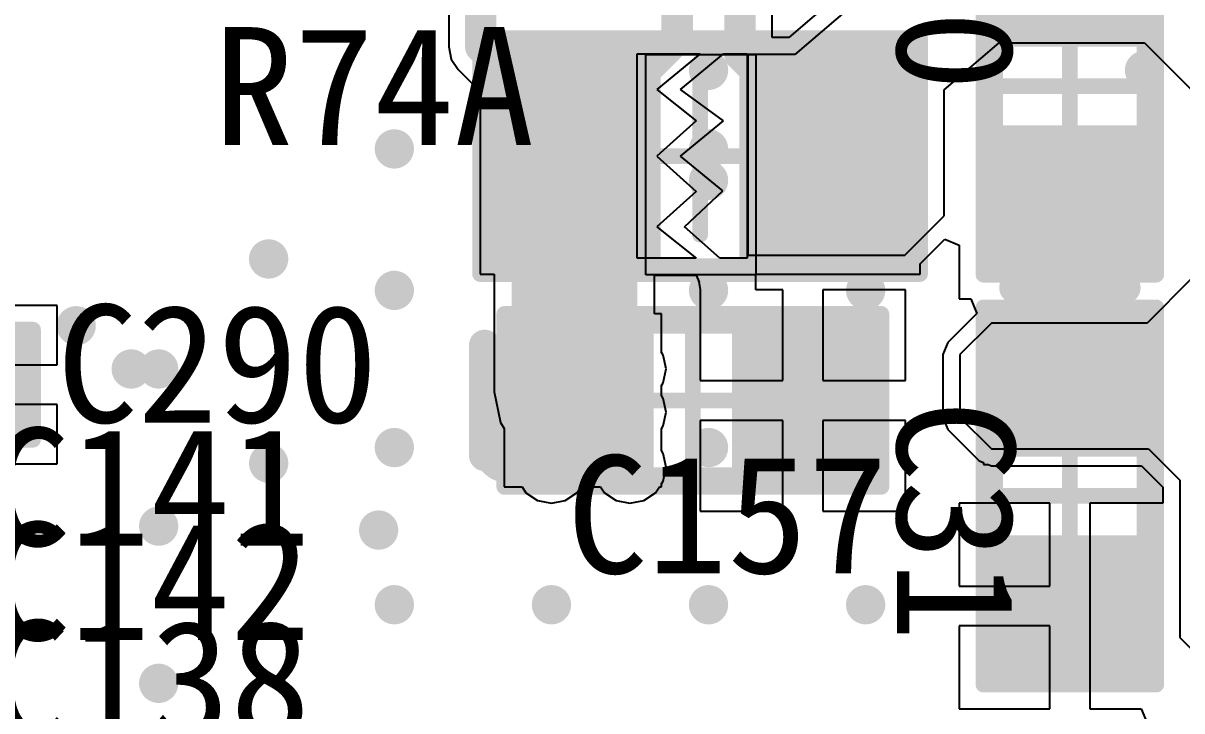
# Model space of a CAD drawing. Header units: millimetres. Extents: x 15 to 120, y 22 to 104.
# Drawn here: x 67.14 to 74.51, y 64.53 to 68.9 of the extents above; entities that cross this region are included whole.
import ezdxf

# ---------------------------------------------------------------- set-up
doc = ezdxf.new("R2010")
doc.units = ezdxf.units.MM
for name, color, linetype in [('BottomLayer', 5, 'Continuous'), ('Mechanical13', 56, 'Continuous'), ('Mechanical15', 56, 'Continuous'), ('MultiLayer', 9, 'Continuous'), ('TopLayer', 1, 'Continuous'), ('TopOverlay', 2, 'Continuous'), ('TopPaste', 8, 'Continuous'), ('TopSolder', 216, 'Continuous')]:
    doc.layers.add(name, color=color, linetype=linetype)

msp = doc.modelspace()

# ---------------------------------------------------------------- linework, layer by layer
at = {"layer": 'BottomLayer', "const_width": 0.125}
for points in [[(69.4375, 68.1, 1), (69.5625, 68.1, 1)], [(70.4375, 68.1, 1), (70.5625, 68.1, 1)], [(71.4375, 68.1, 1), (71.5625, 68.1, 1)], [(72.4375, 68.1, 1), (72.5625, 68.1, 1)], [(69.4375, 67.2, 1), (69.5625, 67.2, 1)], [(70.4375, 67.2, 1), (70.5625, 67.2, 1)], [(71.4375, 67.2, 1), (71.5625, 67.2, 1)], [(72.4375, 67.2, 1), (72.5625, 67.2, 1)], [(67.9375, 66.7, 1), (68.0625, 66.7, 1)], [(69.4375, 66.2, 1), (69.5625, 66.2, 1)], [(70.4375, 66.2, 1), (70.5625, 66.2, 1)], [(71.4375, 66.2, 1), (71.5625, 66.2, 1)], [(72.4375, 66.2, 1), (72.5625, 66.2, 1)], [(67.9375, 65.7, 1), (68.0625, 65.7, 1)], [(69.4375, 65.2, 1), (69.5625, 65.2, 1)], [(70.4375, 65.2, 1), (70.5625, 65.2, 1)], [(71.4375, 65.2, 1), (71.5625, 65.2, 1)], [(72.4375, 65.2, 1), (72.5625, 65.2, 1)], [(67.9375, 64.7, 1), (68.0625, 64.7, 1)]]:
    msp.add_lwpolyline(points, format="xyb", close=True, dxfattribs=at)
at = {"layer": 'Mechanical13', "const_width": 0.1}
for points in [[(73.325, 67.625), (73.325, 69.375)], [(74.275, 67.625), (74.275, 69.375)], [(70.371, 67.354), (70.371, 68.754)], [(70.371, 68.754), (72.521, 68.754)], [(72.521, 67.354), (72.521, 68.754)], [(73.325, 67.625), (74.275, 67.625)], [(70.371, 67.354), (72.521, 67.354)], [(70.525, 66.975), (72.275, 66.975)], [(70.525, 66.025), (70.525, 66.975)], [(72.275, 66.025), (72.275, 66.975)], [(73.325, 66.767), (74.275, 66.767)], [(73.325, 65.017), (73.325, 66.767)], [(74.275, 65.017), (74.275, 66.767)], [(70.525, 66.025), (72.275, 66.025)], [(73.325, 65.017), (74.275, 65.017)]]:
    msp.add_lwpolyline(points, dxfattribs=at)
at = {"layer": 'Mechanical13', "const_width": 0.05}
for points in [[(70.346, 68.754, 1), (70.396, 68.754, 1)], [(70.346, 68.754, 1), (70.396, 68.754, 1)], [(72.496, 68.754, 1), (72.546, 68.754, 1)], [(72.496, 68.754, 1), (72.546, 68.754, 1)], [(73.3, 67.625, 1), (73.35, 67.625, 1)], [(73.3, 67.625, 1), (73.35, 67.625, 1)], [(74.25, 67.625, 1), (74.3, 67.625, 1)], [(74.25, 67.625, 1), (74.3, 67.625, 1)], [(70.346, 67.354, 1), (70.396, 67.354, 1)], [(70.346, 67.354, 1), (70.396, 67.354, 1)], [(72.496, 67.354, 1), (72.546, 67.354, 1)], [(72.496, 67.354, 1), (72.546, 67.354, 1)], [(70.5, 66.975, 1), (70.55, 66.975, 1)], [(70.5, 66.975, 1), (70.55, 66.975, 1)], [(72.25, 66.975, 1), (72.3, 66.975, 1)], [(72.25, 66.975, 1), (72.3, 66.975, 1)], [(73.3, 66.767, 1), (73.35, 66.767, 1)], [(73.3, 66.767, 1), (73.35, 66.767, 1)], [(74.25, 66.767, 1), (74.3, 66.767, 1)], [(74.25, 66.767, 1), (74.3, 66.767, 1)], [(70.5, 66.025, 1), (70.55, 66.025, 1)], [(70.5, 66.025, 1), (70.55, 66.025, 1)], [(72.25, 66.025, 1), (72.3, 66.025, 1)], [(72.25, 66.025, 1), (72.3, 66.025, 1)], [(73.3, 65.017, 1), (73.35, 65.017, 1)], [(73.3, 65.017, 1), (73.35, 65.017, 1)], [(74.25, 65.017, 1), (74.3, 65.017, 1)], [(74.25, 65.017, 1), (74.3, 65.017, 1)]]:
    msp.add_lwpolyline(points, format="xyb", close=True, dxfattribs=at)
at = {"layer": 'Mechanical15', "const_width": 0.1}
for points in [[(73.25, 67.3), (73.25, 69.7)], [(74.35, 67.3), (74.35, 69.7)], [(73.8, 68.025), (73.8, 68.975)], [(70.046, 67.304), (70.046, 68.804)], [(70.046, 68.804), (72.846, 68.804)], [(72.846, 67.304), (72.846, 68.804)], [(71.446, 67.554), (71.446, 68.554)], [(73.325, 68.5), (74.275, 68.5)], [(70.946, 68.054), (71.946, 68.054)], [(70.046, 67.304), (72.846, 67.304)], [(73.25, 67.3), (74.35, 67.3)], [(73.25, 67.092), (74.35, 67.092)], [(73.25, 64.692), (73.25, 67.092)], [(74.35, 64.692), (74.35, 67.092)], [(70.2, 67.05), (72.6, 67.05)], [(70.2, 65.95), (70.2, 67.05)], [(72.6, 65.95), (72.6, 67.05)], [(65.4, 66.95), (67.2, 66.95)], [(67.2, 66.25), (67.2, 66.95)], [(71.4, 66.025), (71.4, 66.975)], [(70.925, 66.5), (71.875, 66.5)], [(73.8, 65.417), (73.8, 66.367)], [(65.4, 66.25), (67.2, 66.25)], [(70.2, 65.95), (72.6, 65.95)], [(73.325, 65.892), (74.275, 65.892)], [(73.25, 64.692), (74.35, 64.692)]]:
    msp.add_lwpolyline(points, dxfattribs=at)
at = {"layer": 'Mechanical15', "const_width": 0.05}
for points in [[(70.021, 68.804, 1), (70.071, 68.804, 1)], [(70.021, 68.804, 1), (70.071, 68.804, 1)], [(72.821, 68.804, 1), (72.871, 68.804, 1)], [(72.821, 68.804, 1), (72.871, 68.804, 1)], [(71.421, 68.554, 1), (71.471, 68.554, 1)], [(73.3, 68.5, 1), (73.35, 68.5, 1)], [(74.25, 68.5, 1), (74.3, 68.5, 1)], [(70.921, 68.054, 1), (70.971, 68.054, 1)], [(71.921, 68.054, 1), (71.971, 68.054, 1)], [(73.775, 68.025, 1), (73.825, 68.025, 1)], [(71.421, 67.554, 1), (71.471, 67.554, 1)], [(70.021, 67.304, 1), (70.071, 67.304, 1)], [(70.021, 67.304, 1), (70.071, 67.304, 1)], [(72.821, 67.304, 1), (72.871, 67.304, 1)], [(72.821, 67.304, 1), (72.871, 67.304, 1)], [(73.225, 67.3, 1), (73.275, 67.3, 1)], [(73.225, 67.3, 1), (73.275, 67.3, 1)], [(74.325, 67.3, 1), (74.375, 67.3, 1)], [(74.325, 67.3, 1), (74.375, 67.3, 1)], [(73.225, 67.092, 1), (73.275, 67.092, 1)], [(73.225, 67.092, 1), (73.275, 67.092, 1)], [(74.325, 67.092, 1), (74.375, 67.092, 1)], [(74.325, 67.092, 1), (74.375, 67.092, 1)], [(70.175, 67.05, 1), (70.225, 67.05, 1)], [(70.175, 67.05, 1), (70.225, 67.05, 1)], [(72.575, 67.05, 1), (72.625, 67.05, 1)], [(72.575, 67.05, 1), (72.625, 67.05, 1)], [(67.175, 66.95, 1), (67.225, 66.95, 1)], [(67.175, 66.95, 1), (67.225, 66.95, 1)], [(71.375, 66.975, 1), (71.425, 66.975, 1)], [(70.9, 66.5, 1), (70.95, 66.5, 1)], [(71.85, 66.5, 1), (71.9, 66.5, 1)], [(73.775, 66.367, 1), (73.825, 66.367, 1)], [(67.175, 66.25, 1), (67.225, 66.25, 1)], [(67.175, 66.25, 1), (67.225, 66.25, 1)], [(71.375, 66.025, 1), (71.425, 66.025, 1)], [(70.175, 65.95, 1), (70.225, 65.95, 1)], [(70.175, 65.95, 1), (70.225, 65.95, 1)], [(72.575, 65.95, 1), (72.625, 65.95, 1)], [(72.575, 65.95, 1), (72.625, 65.95, 1)], [(73.3, 65.892, 1), (73.35, 65.892, 1)], [(74.25, 65.892, 1), (74.3, 65.892, 1)], [(73.775, 65.417, 1), (73.825, 65.417, 1)], [(73.225, 64.692, 1), (73.275, 64.692, 1)], [(73.225, 64.692, 1), (73.275, 64.692, 1)], [(74.325, 64.692, 1), (74.375, 64.692, 1)], [(74.325, 64.692, 1), (74.375, 64.692, 1)]]:
    msp.add_lwpolyline(points, format="xyb", close=True, dxfattribs=at)
at = {"layer": 'MultiLayer'}
for points, const_width in [([(70.6375, 68.6, 1), (70.7625, 68.6, 1)], 0.125), ([(71.4375, 68.6, 1), (71.5625, 68.6, 1)], 0.125), ([(74.2125, 68.6, 1), (74.3375, 68.6, 1)], 0.125), ([(69.4375, 68.1, 1), (69.5625, 68.1, 1)], 0.125), ([(70.4375, 68.1, 1), (70.5625, 68.1, 1)], 0.125), ([(71.4375, 68.1, 1), (71.5625, 68.1, 1)], 0.125), ([(72.4375, 68.1, 1), (72.5625, 68.1, 1)], 0.125), ([(73.4625, 68, 1), (73.5875, 68, 1)], 0.125), ([(73.7625, 68, 1), (73.8875, 68, 1)], 0.125), ([(70.6375, 67.9, 1), (70.7625, 67.9, 1)], 0.125), ([(71.4375, 67.9, 1), (71.5625, 67.9, 1)], 0.125), ([(72.4375, 67.9, 1), (72.5625, 67.9, 1)], 0.125), ([(73.4625, 67.5, 1), (73.5875, 67.5, 1)], 0.125), ([(73.7625, 67.5, 1), (73.8875, 67.5, 1)], 0.125), ([(74.0125, 67.5, 1), (74.1375, 67.5, 1)], 0.125), ([(68.6375, 67.4, 1), (68.7625, 67.4, 1)], 0.125), ([(69.4375, 67.2, 1), (69.5625, 67.2, 1)], 0.125), ([(70.4375, 67.2, 1), (70.5625, 67.2, 1)], 0.125), ([(71.4375, 67.2, 1), (71.5625, 67.2, 1)], 0.125), ([(72.4375, 67.2, 1), (72.5625, 67.2, 1)], 0.125), ([(70.6375, 67.1, 1), (70.7625, 67.1, 1)], 0.125), ([(67.4125, 66.975, 1), (67.5375, 66.975, 1)], 0.125), ([(67.7625, 66.7, 1), (67.8875, 66.7, 1)], 0.125), ([(67.9375, 66.7, 1), (68.0625, 66.7, 1)], 0.125), ([(70.4375, 66.7, 1), (70.5625, 66.7, 1)], 0.125), ([(70.9375, 66.7, 1), (71.0625, 66.7, 1)], 0.125), ([(70.1125, 66.575, 1), (70.3375, 66.575, 1)], 0.225), ([(70.6375, 66.575, 1), (70.8625, 66.575, 1)], 0.225), ([(70.4375, 66.425, 1), (70.5625, 66.425, 1)], 0.125), ([(70.9375, 66.425, 1), (71.0625, 66.425, 1)], 0.125), ([(71.7875, 66.45, 1), (71.9125, 66.45, 1)], 0.125), ([(71.9875, 66.325, 1), (72.2125, 66.325, 1)], 0.225), ([(72.2875, 66.45, 1), (72.4125, 66.45, 1)], 0.125), ([(70.6375, 66.225, 1), (70.8625, 66.225, 1)], 0.225), ([(70.1125, 66.2, 1), (70.3375, 66.2, 1)], 0.225), ([(69.4375, 66.2, 1), (69.5625, 66.2, 1)], 0.125), ([(70.4375, 66.2, 1), (70.5625, 66.2, 1)], 0.125), ([(71.4375, 66.2, 1), (71.5625, 66.2, 1)], 0.125), ([(71.7875, 66.2, 1), (71.9125, 66.2, 1)], 0.125), ([(72.2875, 66.2, 1), (72.4125, 66.2, 1)], 0.125), ([(72.4375, 66.2, 1), (72.5625, 66.2, 1)], 0.125), ([(68.6375, 66.1, 1), (68.7625, 66.1, 1)], 0.125), ([(70.4375, 66.075, 1), (70.5625, 66.075, 1)], 0.125), ([(70.9375, 66.075, 1), (71.0625, 66.075, 1)], 0.125), ([(67.9375, 65.7, 1), (68.0625, 65.7, 1)], 0.125), ([(69.3375, 65.675, 1), (69.4625, 65.675, 1)], 0.125), ([(69.4375, 65.2, 1), (69.5625, 65.2, 1)], 0.125), ([(70.4375, 65.2, 1), (70.5625, 65.2, 1)], 0.125), ([(71.4375, 65.2, 1), (71.5625, 65.2, 1)], 0.125), ([(72.4375, 65.2, 1), (72.5625, 65.2, 1)], 0.125), ([(73.4625, 64.925, 1), (73.5875, 64.925, 1)], 0.125), ([(73.7375, 64.925, 1), (73.8625, 64.925, 1)], 0.125), ([(74.0125, 64.925, 1), (74.1375, 64.925, 1)], 0.125), ([(67.9375, 64.7, 1), (68.0625, 64.7, 1)], 0.125)]:
    msp.add_lwpolyline(points, format="xyb", close=True, dxfattribs=dict(at, const_width=const_width))
at = {"layer": 'TopLayer'}
for p, q in [((73.0296, 69.6822), (72.01, 68.8082)), ((73.1, 69.6), (72.05, 68.7)), ((71.9039, 68.8082), (71.9039, 69.2552)), ((69.8461, 68.996), (69.8461, 68.75)), ((69.8461, 68.75), (69.8616, 68.672)), ((72.01, 68.8082), (71.9039, 68.8082)), ((73, 68.475), (73.35, 68.775)), ((73.35, 68.775), (74.275, 68.775)), ((74.275, 68.775), (74.575, 68.475)), ((69.8616, 68.672), (69.9058, 68.6058)), ((71.046, 68.704), (71.146, 68.704)), ((71.046, 67.404), (71.046, 68.704)), ((71.1, 67.3), (71.1, 68.7)), ((71.1, 68.7), (71.8, 68.7)), ((71.146, 68.704), (71.146, 68.704)), ((71.146, 68.704), (71.446, 68.704)), ((71.446, 68.704), (71.171, 68.479)), ((71.321, 68.479), (71.596, 68.704)), ((71.596, 68.704), (71.746, 68.704)), ((71.746, 68.704), (71.746, 67.404)), ((72.05, 68.7), (71.75, 68.7)), ((71.75, 68.7), (71.75, 67.425)), ((71.8, 68.7), (71.8, 67.3)), ((69.9058, 68.6058), (70.046, 68.4656)), ((70.046, 68.4656), (70.046, 67.304)), ((71.171, 68.479), (71.421, 68.279)), ((71.596, 68.279), (71.321, 68.479)), ((73, 67.675), (73, 68.475)), ((71.421, 68.279), (71.171, 68.054)), ((71.321, 68.054), (71.596, 68.279)), ((71.171, 68.054), (71.421, 67.829)), ((71.5907, 67.833), (71.321, 68.054)), ((71.421, 67.829), (71.171, 67.604)), ((71.346, 67.604), (71.5907, 67.833)), ((72.925, 67.6), (73, 67.675)), ((71.171, 67.604), (71.421, 67.404)), ((71.571, 67.404), (71.346, 67.604)), ((72.75, 67.425), (72.925, 67.6)), ((72.846, 67.3679), (73.0015, 67.5235)), ((73.0015, 67.5235), (73.0036, 67.5255)), ((73.0036, 67.5255), (73.096, 67.4873)), ((73.096, 67.4873), (73.096, 67.146)), ((71.75, 67.425), (72.75, 67.425)), ((71.421, 67.404), (71.046, 67.404)), ((71.746, 67.404), (71.571, 67.404)), ((72.846, 67.304), (72.846, 67.3679)), ((70.046, 67.304), (70.1362, 67.304)), ((70.1362, 67.304), (70.1362, 66.7)), ((71.8, 67.3), (71.1, 67.3)), ((71.1558, 67.05), (71.1558, 67.2958)), ((71.1558, 67.2958), (71.421, 67.2958)), ((71.421, 67.2958), (71.4393, 67.2516)), ((71.8, 67.3), (71.8, 67.304)), ((71.8, 67.304), (72.846, 67.304)), ((71.8, 67.204), (71.8, 67.3)), ((71.8, 67.3), (71.8, 67.3)), ((74.575, 67.275), (74.292, 66.992)), ((71.4393, 67.2516), (71.4386, 67.2561)), ((71.4386, 67.2561), (71.446, 67.204)), ((71.446, 67.204), (71.446, 67.204)), ((71.446, 67.204), (71.446, 67.204)), ((71.446, 67.204), (71.446, 66.627)), ((71.973, 67.204), (71.8, 67.204)), ((71.973, 66.627), (71.973, 67.204)), ((72.754, 67.204), (72.227, 67.204)), ((72.227, 67.204), (72.227, 66.627)), ((72.754, 66.627), (72.754, 67.204)), ((73.096, 67.146), (73.1703, 67.146)), ((73.1703, 67.146), (73.2085, 67.0536)), ((67.354, 67.104), (66.927, 67.104)), ((67.354, 66.727), (67.354, 67.104)), ((71.2, 67.05), (71.1558, 67.05)), ((71.2, 66.8057), (71.2, 67.05)), ((73.2085, 67.0536), (73.0235, 66.8685)), ((73.3, 66.992), (73.1, 66.792)), ((74.292, 66.992), (73.3, 66.992)), ((73.0235, 66.8685), (72.9918, 66.792)), ((71.2119, 66.7878), (71.2, 66.8057)), ((71.2294, 66.7), (71.2119, 66.7878)), ((72.9918, 66.792), (72.9918, 66.392)), ((73.1, 66.792), (73.1, 66.392)), ((66.927, 66.727), (67.354, 66.727)), ((70.1362, 66.7), (70.1362, 66.554)), ((71.2119, 66.6122), (71.2294, 66.7)), ((71.2, 66.5943), (71.2119, 66.6122)), ((71.446, 66.627), (71.973, 66.627)), ((72.227, 66.627), (72.754, 66.627)), ((70.1362, 66.554), (70.175, 66.3589)), ((71.2, 66.5307), (71.2, 66.5943)), ((71.2119, 66.5128), (71.2, 66.5307)), ((67.354, 66.473), (66.8, 66.473)), ((67.354, 66.096), (67.354, 66.473)), ((71.2294, 66.425), (71.2119, 66.5128)), ((71.2119, 66.3372), (71.2294, 66.425)), ((72.9918, 66.392), (73.0235, 66.3155)), ((73.1, 66.392), (73.3, 66.192)), ((70.175, 66.3589), (70.2, 66.3215)), ((70.2, 66.3215), (70.2, 65.95)), ((71.2, 66.3193), (71.2119, 66.3372)), ((71.2, 66.1807), (71.2, 66.3193)), ((71.973, 66.373), (71.446, 66.373)), ((71.446, 66.373), (71.446, 65.796)), ((71.973, 65.796), (71.973, 66.373)), ((72.754, 66.373), (72.227, 66.373)), ((72.227, 66.373), (72.227, 65.796)), ((72.754, 65.796), (72.754, 66.373)), ((73.0235, 66.3155), (73.2235, 66.1155)), ((71.2119, 66.1628), (71.2, 66.1807)), ((71.2294, 66.075), (71.2119, 66.1628)), ((73.3, 66.192), (74.3, 66.192)), ((74.3, 66.192), (74.5, 65.992)), ((66.954, 66.096), (67.354, 66.096)), ((73.2235, 66.1155), (73.25, 66.1045)), ((73.25, 66.1045), (73.25, 66.092)), ((73.25, 66.092), (73.2801, 66.092)), ((73.2801, 66.092), (73.3, 66.0838)), ((73.3, 66.0838), (74.2552, 66.0838)), ((74.2552, 66.0838), (74.3918, 65.9472)), ((71.2119, 65.9872), (71.2294, 66.075)), ((70.2, 65.95), (70.3129, 65.95)), ((70.3129, 65.95), (70.3378, 65.9128)), ((70.6622, 65.9128), (70.6871, 65.95)), ((70.6871, 65.95), (70.8129, 65.95)), ((70.8129, 65.95), (70.8378, 65.9128)), ((71.1622, 65.9128), (71.1871, 65.95)), ((71.1871, 65.95), (71.2, 65.95)), ((71.2, 65.9693), (71.2119, 65.9872)), ((71.2, 65.95), (71.2, 65.9693)), ((74.3918, 65.9472), (74.3918, 65.846)), ((74.5, 65.992), (74.5, 64.992)), ((70.3378, 65.9128), (70.4122, 65.8631)), ((70.4122, 65.8631), (70.5, 65.8456)), ((70.5, 65.8456), (70.5878, 65.8631)), ((70.5878, 65.8631), (70.6622, 65.9128)), ((70.8378, 65.9128), (70.9122, 65.8631)), ((70.9122, 65.8631), (71, 65.8456)), ((71, 65.8456), (71.0878, 65.8631)), ((71.0878, 65.8631), (71.1622, 65.9128)), ((71.446, 65.796), (71.973, 65.796)), ((72.227, 65.796), (72.754, 65.796)), ((73.673, 65.846), (73.096, 65.846)), ((73.096, 65.846), (73.096, 65.319)), ((73.673, 65.319), (73.673, 65.846)), ((74.3918, 65.846), (73.927, 65.846)), ((73.927, 65.846), (73.927, 65.192)), ((73.096, 65.319), (73.673, 65.319)), ((73.927, 65.192), (73.927, 64.538)), ((73.673, 65.065), (73.096, 65.065)), ((73.096, 65.065), (73.096, 64.538)), ((73.673, 64.538), (73.673, 65.065)), ((74.5, 64.992), (74.7, 64.792)), ((73.096, 64.538), (73.673, 64.538)), ((73.927, 64.538), (74.2543, 64.538)), ((74.2543, 64.538), (74.2925, 64.4456))]:
    msp.add_line(p, q, dxfattribs=at)
for points, const_width in [([(70.05, 68.75), (70.05, 69.4)], 0.2), ([(71.3, 68.8), (71.3, 69.4)], 0.2), ([(71.7, 68.7), (71.7, 69.4)], 0.2), ([(70.65, 68.15), (71.3, 68.8)], 0.2), ([(70.05, 68.75), (70.65, 68.15)], 0.2), ([(71.7, 68.7), (72.296, 68.104)], 0.2), ([(70.646, 66.554), (70.646, 68.054)], 0.8), ([(72.296, 68.104), (72.3, 68.1)], 0.2)]:
    msp.add_lwpolyline(points, dxfattribs=dict(at, const_width=const_width))
for points, const_width in [([(71.25, 68.8, 1), (71.35, 68.8, 1)], 0.1), ([(71.25, 68.8, 1), (71.35, 68.8, 1)], 0.1), ([(70, 68.75, 1), (70.1, 68.75, 1)], 0.1), ([(70, 68.75, 1), (70.1, 68.75, 1)], 0.1), ([(71.65, 68.7, 1), (71.75, 68.7, 1)], 0.1), ([(71.65, 68.7, 1), (71.75, 68.7, 1)], 0.1), ([(70.446, 68.054, 1), (70.846, 68.054, 1)], 0.4), ([(70.6, 68.15, 1), (70.7, 68.15, 1)], 0.1), ([(70.6, 68.15, 1), (70.7, 68.15, 1)], 0.1), ([(72.246, 68.104, 1), (72.346, 68.104, 1)], 0.1), ([(72.246, 68.104, 1), (72.346, 68.104, 1)], 0.1), ([(72.25, 68.1, 1), (72.35, 68.1, 1)], 0.1), ([(73.4625, 68, 1), (73.5875, 68, 1)], 0.125), ([(73.7625, 68, 1), (73.8875, 68, 1)], 0.125), ([(73.4625, 67.5, 1), (73.5875, 67.5, 1)], 0.125), ([(73.7625, 67.5, 1), (73.8875, 67.5, 1)], 0.125), ([(74.0125, 67.5, 1), (74.1375, 67.5, 1)], 0.125), ([(70.446, 66.554, 1), (70.846, 66.554, 1)], 0.4), ([(70.471, 66.554, 1), (70.821, 66.554, 1)], 0.35), ([(67.7625, 66.7, 1), (67.8875, 66.7, 1)], 0.125), ([(70.525, 66.5, 1), (70.875, 66.5, 1)], 0.35), ([(70.4375, 66.7, 1), (70.5625, 66.7, 1)], 0.125), ([(70.9375, 66.7, 1), (71.0625, 66.7, 1)], 0.125), ([(70.4375, 66.425, 1), (70.5625, 66.425, 1)], 0.125), ([(70.9375, 66.425, 1), (71.0625, 66.425, 1)], 0.125), ([(71.7875, 66.45, 1), (71.9125, 66.45, 1)], 0.125), ([(72.2875, 66.45, 1), (72.4125, 66.45, 1)], 0.125), ([(71.7875, 66.2, 1), (71.9125, 66.2, 1)], 0.125), ([(72.2875, 66.2, 1), (72.4125, 66.2, 1)], 0.125), ([(68.6375, 66.1, 1), (68.7625, 66.1, 1)], 0.125), ([(70.4375, 66.075, 1), (70.5625, 66.075, 1)], 0.125), ([(70.9375, 66.075, 1), (71.0625, 66.075, 1)], 0.125), ([(69.3375, 65.675, 1), (69.4625, 65.675, 1)], 0.125), ([(73.4625, 64.925, 1), (73.5875, 64.925, 1)], 0.125), ([(73.7375, 64.925, 1), (73.8625, 64.925, 1)], 0.125), ([(74.0125, 64.925, 1), (74.1375, 64.925, 1)], 0.125)]:
    msp.add_lwpolyline(points, format="xyb", close=True, dxfattribs=dict(at, const_width=const_width))
at = {"layer": 'TopLayer', "const_width": 0.7}
msp.add_lwpolyline([(70.7, 66.5, -0.414214), (70.646, 66.554)], format="xyb", dxfattribs=at)
at = {"layer": 'TopLayer'}
for points in [[(73.35, 68.8), (74.25, 68.8), (73.35, 69.6), (74.25, 69.6)], [(71.146, 67.404), (71.146, 68.704), (70.146, 67.404), (70.146, 68.704)], [(72.746, 67.404), (72.746, 68.704), (71.746, 67.404), (71.746, 68.704)], [(73.35, 67.4), (74.25, 67.4), (73.35, 68.2), (74.25, 68.2)], [(73.35, 66.192), (74.25, 66.192), (73.35, 66.992), (74.25, 66.992)], [(71.1, 66.05), (71.1, 66.95), (70.3, 66.05), (70.3, 66.95)], [(72.5, 66.05), (72.5, 66.95), (71.7, 66.05), (71.7, 66.95)], [(73.35, 64.792), (74.25, 64.792), (73.35, 65.592), (74.25, 65.592)]]:
    msp.add_solid(points, dxfattribs=at)
at = {"layer": 'TopOverlay', "const_width": 0.2}
for points in [[(73.45, 67.2171), (74.15, 67.2171)], [(70.0749, 66.15), (70.0749, 66.85)]]:
    msp.add_lwpolyline(points, dxfattribs=at)
at = {"layer": 'TopOverlay', "const_width": 0.1}
for points in [[(73.4, 67.2171, 1), (73.5, 67.2171, 1)], [(74.1, 67.2171, 1), (74.2, 67.2171, 1)], [(70.0249, 66.85, 1), (70.1249, 66.85, 1)], [(70.0249, 66.15, 1), (70.1249, 66.15, 1)]]:
    msp.add_lwpolyline(points, format="xyb", close=True, dxfattribs=at)
at = {"layer": 'TopPaste'}
for points in [[(73.35, 68.8), (74.25, 68.8), (73.35, 69.6), (74.25, 69.6)], [(73.35, 68.8), (74.25, 68.8), (73.35, 69.6), (74.25, 69.6)], [(71.146, 67.404), (71.146, 68.704), (70.146, 67.404), (70.146, 68.704)], [(71.146, 67.404), (71.146, 68.704), (70.146, 67.404), (70.146, 68.704)], [(72.746, 67.404), (72.746, 68.704), (71.746, 67.404), (71.746, 68.704)], [(72.746, 67.404), (72.746, 68.704), (71.746, 67.404), (71.746, 68.704)], [(73.35, 67.4), (74.25, 67.4), (73.35, 68.2), (74.25, 68.2)], [(73.35, 67.4), (74.25, 67.4), (73.35, 68.2), (74.25, 68.2)], [(73.35, 66.192), (74.25, 66.192), (73.35, 66.992), (74.25, 66.992)], [(73.35, 66.192), (74.25, 66.192), (73.35, 66.992), (74.25, 66.992)], [(71.1, 66.05), (71.1, 66.95), (70.3, 66.05), (70.3, 66.95)], [(71.1, 66.05), (71.1, 66.95), (70.3, 66.05), (70.3, 66.95)], [(72.5, 66.05), (72.5, 66.95), (71.7, 66.05), (71.7, 66.95)], [(72.5, 66.05), (72.5, 66.95), (71.7, 66.05), (71.7, 66.95)], [(73.35, 64.792), (74.25, 64.792), (73.35, 65.592), (74.25, 65.592)], [(73.35, 64.792), (74.25, 64.792), (73.35, 65.592), (74.25, 65.592)]]:
    msp.add_solid(points, dxfattribs=at)
at = {"layer": 'TopSolder'}
for points in [[(73.3, 68.75), (74.3, 68.75), (73.3, 69.65), (74.3, 69.65)], [(73.3, 68.75), (74.3, 68.75), (73.3, 69.65), (74.3, 69.65)], [(71.196, 67.354), (71.196, 68.754), (70.096, 67.354), (70.096, 68.754)], [(71.196, 67.354), (71.196, 68.754), (70.096, 67.354), (70.096, 68.754)], [(72.796, 67.354), (72.796, 68.754), (71.696, 67.354), (71.696, 68.754)], [(72.796, 67.354), (72.796, 68.754), (71.696, 67.354), (71.696, 68.754)], [(73.3, 67.35), (74.3, 67.35), (73.3, 68.25), (74.3, 68.25)], [(73.3, 67.35), (74.3, 67.35), (73.3, 68.25), (74.3, 68.25)], [(73.3, 66.142), (74.3, 66.142), (73.3, 67.042), (74.3, 67.042)], [(73.3, 66.142), (74.3, 66.142), (73.3, 67.042), (74.3, 67.042)], [(71.15, 66), (71.15, 67), (70.25, 66), (70.25, 67)], [(71.15, 66), (71.15, 67), (70.25, 66), (70.25, 67)], [(72.55, 66), (72.55, 67), (71.65, 66), (71.65, 67)], [(72.55, 66), (72.55, 67), (71.65, 66), (71.65, 67)], [(67.15, 66.3), (67.15, 66.9), (66.45, 66.3), (66.45, 66.9)], [(67.15, 66.3), (67.15, 66.9), (66.45, 66.3), (66.45, 66.9)], [(73.3, 64.742), (74.3, 64.742), (73.3, 65.642), (74.3, 65.642)], [(73.3, 64.742), (74.3, 64.742), (73.3, 65.642), (74.3, 65.642)]]:
    msp.add_solid(points, dxfattribs=at)

# ---------------------------------------------------------------- texts
at = {"layer": 'TopOverlay'}
for s, rotation, p in [('C30', 270, (72.7, 70)), ('R74A', 360, (68.35, 68.125)), ('C290', 360, (67.354, 66.3589)), ('C31', 270, (72.7, 66.5)), ('C141', 360, (66.925, 65.575)), ('C157', 360, (70.6, 65.4)), ('C142', 360, (66.925, 64.975))]:
    msp.add_text(s, height=0.75, rotation=rotation, dxfattribs=at).set_placement(p)
msp.add_text('C138', height=0.75, dxfattribs=at).set_placement((66.925, 64.35))

doc.saveas('drawing.dxf')
